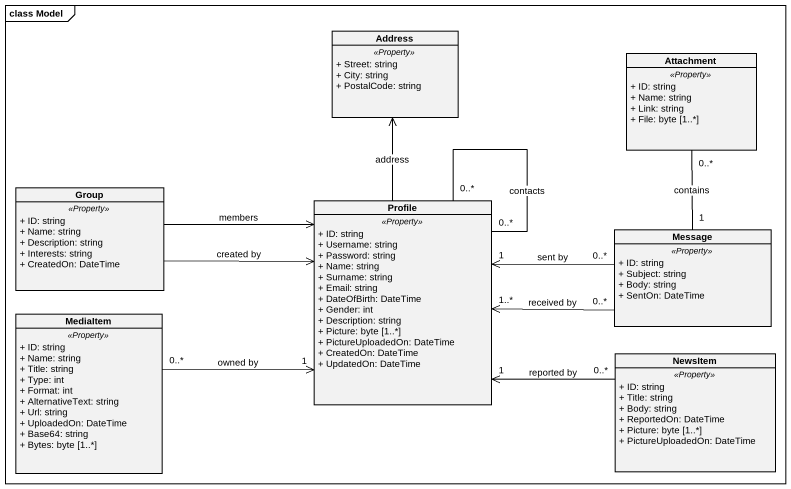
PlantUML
@startuml
mainframe class Model
hide circle
hide empty members
skinparam classAttributeIconSize 0
class Address {
  .. <<Property>> ..
  + Street: string
  + City: string
  + PostalCode: string
}
class Attachment {
  .. <<Property>> ..
  + ID: string
  + Name: string
  + Link: string
  + File: byte [1..*]
}
class "Group" as Group_ {
  .. <<Property>> ..
  + ID: string
  + Name: string
  + Description: string
  + Interests: string
  + CreatedOn: DateTime
}
class Profile {
  .. <<Property>> ..
  + ID: string
  + Username: string
  + Password: string
  + Name: string
  + Surname: string
  + Email: string
  + DateOfBirth: DateTime
  + Gender: int
  + Description: string
  + Picture: byte [1..*]
  + PictureUploadedOn: DateTime
  + CreatedOn: DateTime
  + UpdatedOn: DateTime
}
class Message {
  .. <<Property>> ..
  + ID: string
  + Subject: string
  + Body: string
  + SentOn: DateTime
}
class MediaItem {
  .. <<Property>> ..
  + ID: string
  + Name: string
  + Title: string
  + Type: int
  + Format: int
  + AlternativeText: string
  + Url: string
  + UploadedOn: DateTime
  + Base64: string
  + Bytes: byte [1..*]
}
class NewsItem {
  .. <<Property>> ..
  + ID: string
  + Title: string
  + Body: string
  + ReportedOn: DateTime
  + Picture: byte [1..*]
  + PictureUploadedOn: DateTime
}
Group_ -right-> Profile : created by
Profile -up-> Address : address
Profile <-left- Group_ : members
Profile "0..*" -- "0..*" Profile : contacts
Profile "1" <-right- "0..*" NewsItem : reported by
Message "1" -up- "0..*" Attachment : contains
Message "0..*" -left-> "1" Profile : sent by
Message "0..*" -left-> "1..*" Profile : received by
MediaItem "0..*" -right-> "1" Profile : owned by
@enduml
